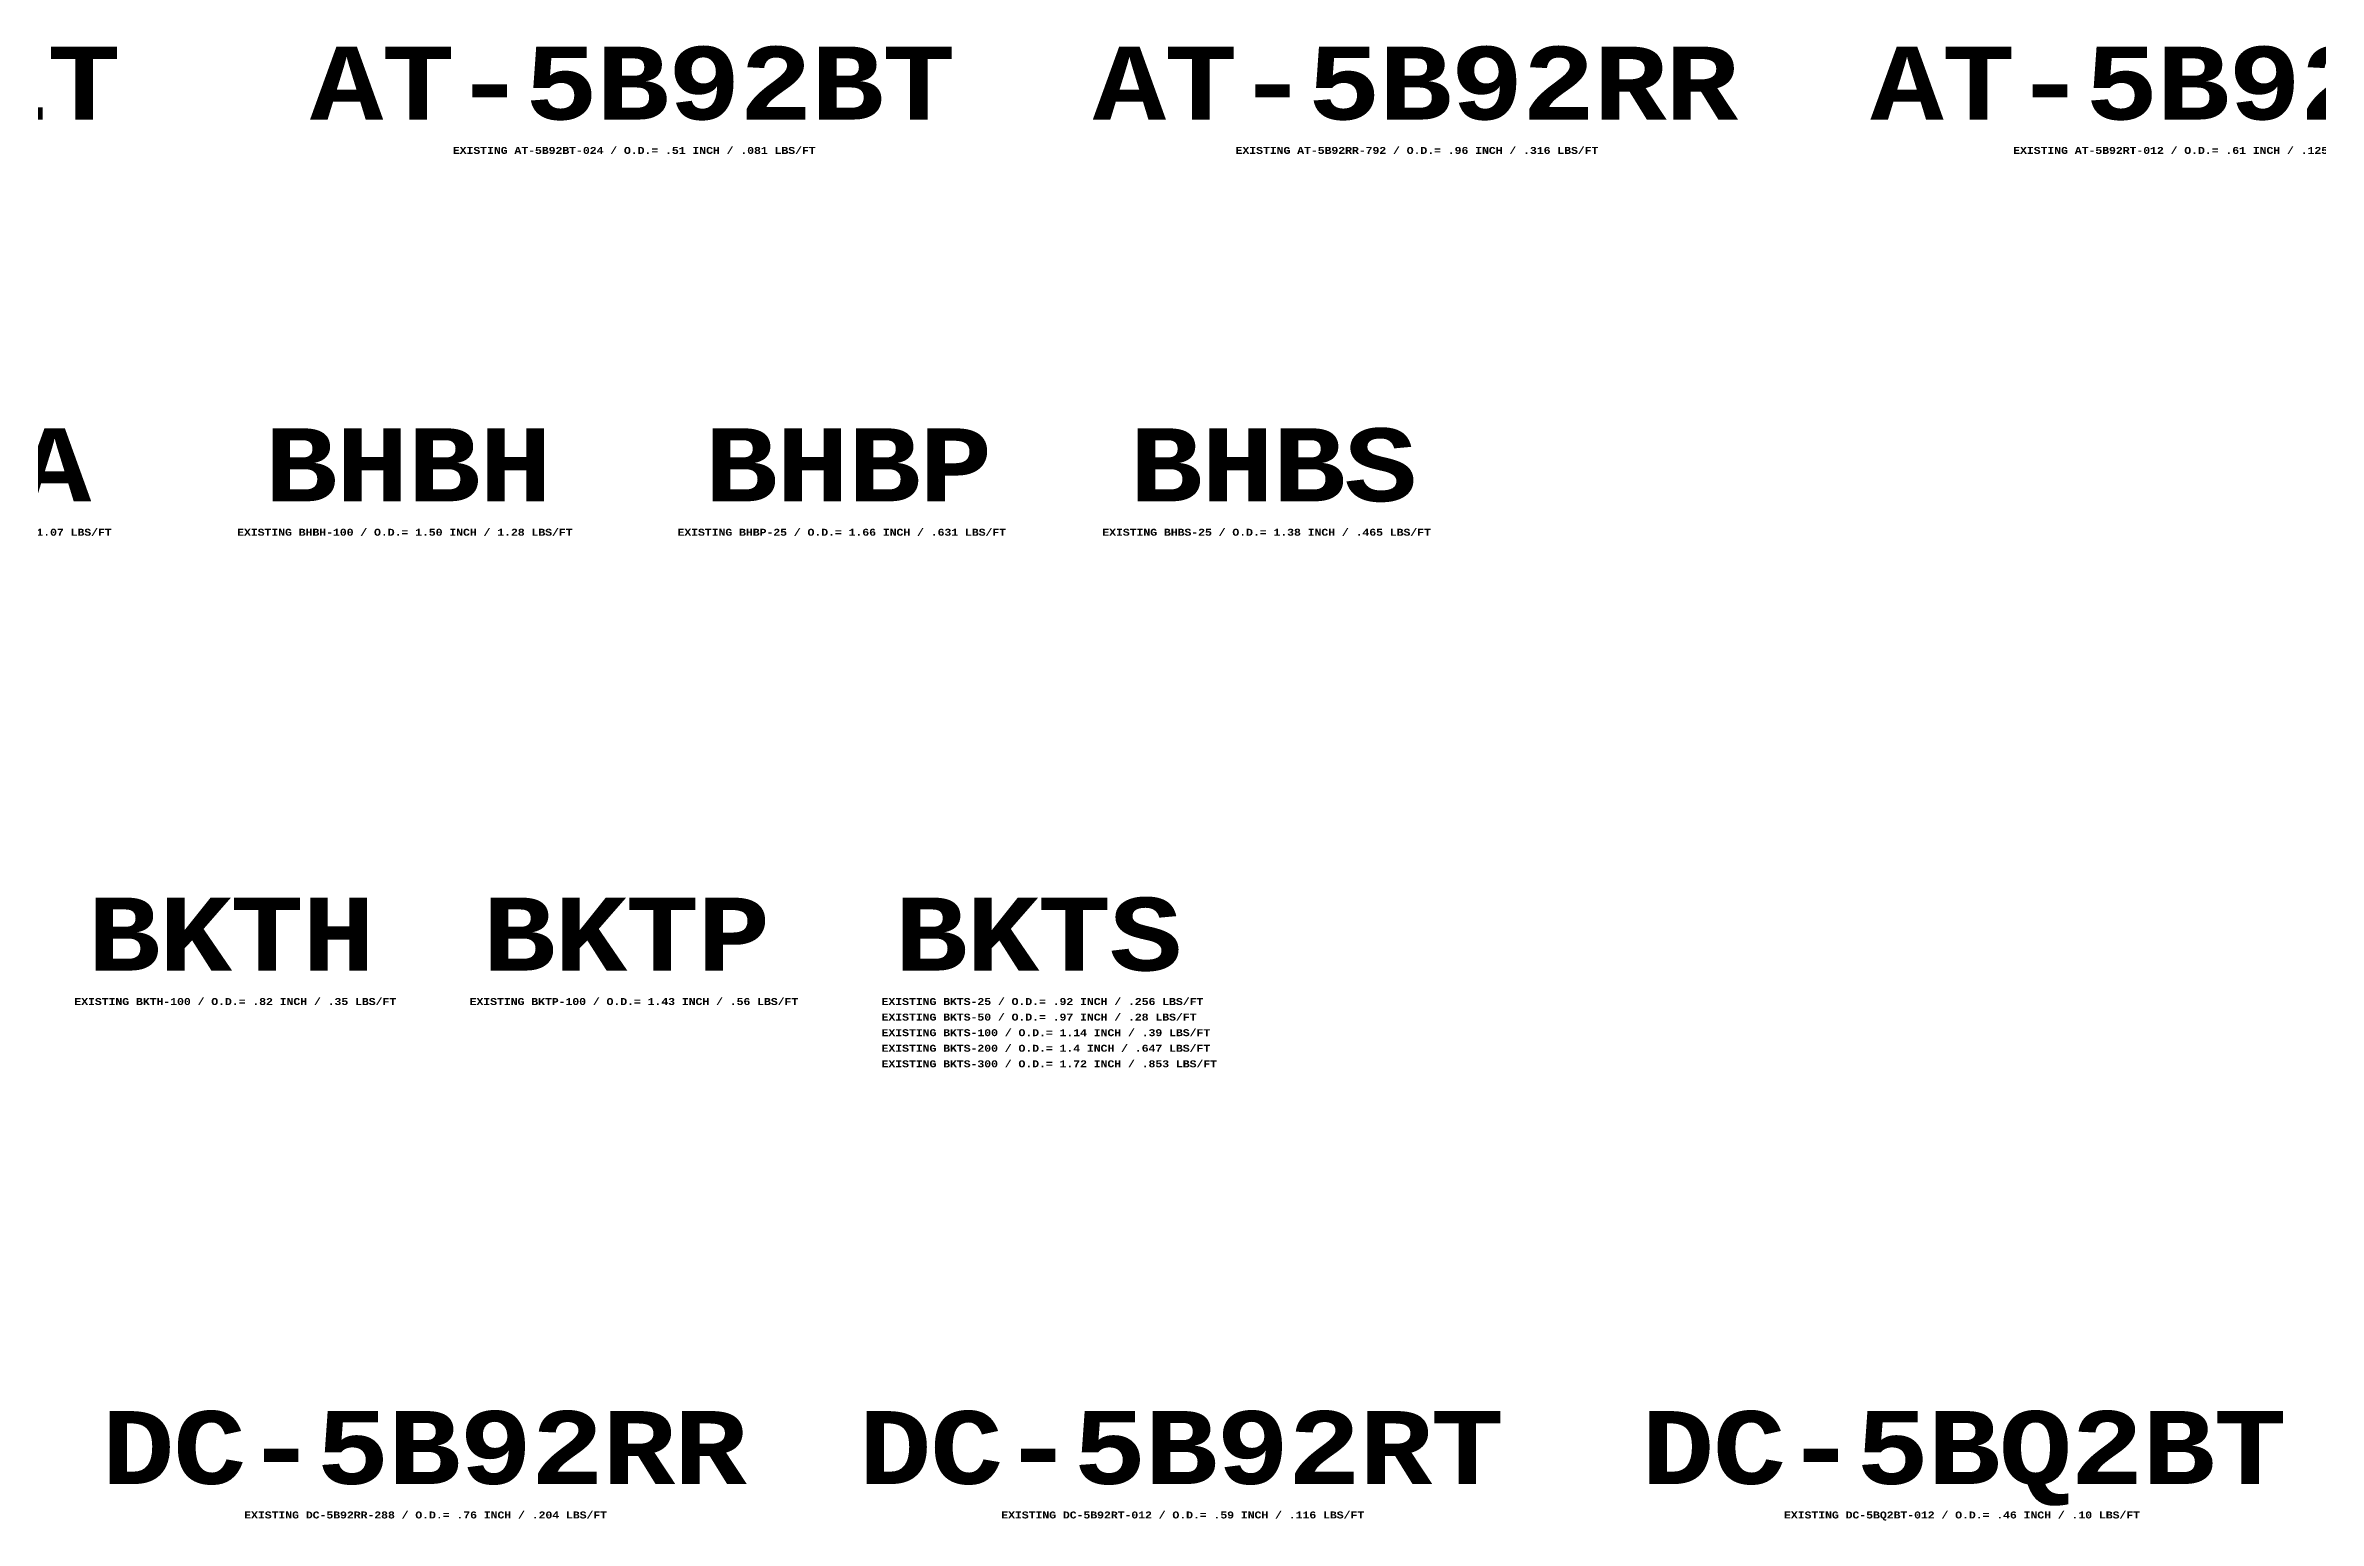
# Model space of a CAD drawing. Header units: feet. Extents: x -16154 to 3860, y -1534289809 to -1534279773.
# Drawn here: x -4297 to -1377, y -1534282130 to -1534280235 of the extents above; entities that cross this region are included whole.
import ezdxf

# ---------------------------------------------------------------- set-up
doc = ezdxf.new("R2010")
doc.units = ezdxf.units.FT
doc.header["$MEASUREMENT"] = 0
doc.layers.add('Level 6', color=7, linetype='Continuous', lineweight=0)
doc.styles.add('TelcoFixed', font='font000.shx', dxfattribs={"height": 9})

msp = doc.modelspace()

# ---------------------------------------------------------------- texts
at = {"layer": 'Level 6', "color": 150, "linetype": 'Continuous', "lineweight": 0, "attachment_point": 1, "line_spacing_factor": 0.9, "style": 'TelcoFixed', "bg_fill": 3, "box_fill_scale": 1, "bg_fill_color": 178, "bg_fill_transparency": 0}
for s, insert, char_height in [('\\fCourier New|b1|i0|c00|p54;\\T0.979;AT-5B1CTLT', (-5121.6, -1534280236.9), 93.67), ('\\fCourier New|b1|i0|c00|p54;\\T0.979;AT-5B92BT', (-3957.2, -1534280236.9), 93.67), ('\\fCourier New|b1|i0|c00|p54;\\T0.979;AT-5B92RR', (-2951.6, -1534280236.9), 93.67), ('\\fCourier New|b1|i0|c00|p54;\\T0.979;AT-5B92RT', (-1952.6, -1534280236.9), 93.67), ('\\fCourier New|b1|i0|c00|p54;\\T0.979;EXISTING AT-5B92BT-024 / O.D.= .51 INCH / .081 LBS/FT', (-3773.9, -1534280365.8), 8.964), ('\\fCourier New|b1|i0|c00|p54;\\T0.979;EXISTING AT-5B92RR-792 / O.D.= .96 INCH / .316 LBS/FT', (-2768.3, -1534280365.8), 8.964), ('\\fCourier New|b1|i0|c00|p54;\\T0.979;EXISTING AT-5B92RT-012 / O.D.= .61 INCH / .125 LBS/FT', (-1769.3, -1534280365.8), 8.964), ('\\fCourier New|b1|i0|c00|p54;\\T0.979;BHBA', (-4608, -1534280727.3), 93.67), ('\\fCourier New|b1|i0|c00|p54;\\T0.979;BHBH', (-4015.9, -1534280727.3), 93.67), ('\\fCourier New|b1|i0|c00|p54;\\T0.979;BHBP', (-3450.3, -1534280727.3), 93.67), ('\\fCourier New|b1|i0|c00|p54;\\T0.979;BHBS', (-2904.4, -1534280727.3), 93.67), ('\\fCourier New|b1|i0|c00|p54;\\T0.979;EXISTING BHBA-100 / O.D.= 1.34 INCH / 1.07 LBS/FT', (-4643.1, -1534280856.3), 8.964), ('\\fCourier New|b1|i0|c00|p54;\\T0.979;EXISTING BHBH-100 / O.D.= 1.50 INCH / 1.28 LBS/FT', (-4051, -1534280856.3), 8.964), ('\\fCourier New|b1|i0|c00|p54;\\T0.979;EXISTING BHBP-25 / O.D.= 1.66 INCH / .631 LBS/FT', (-3485.3, -1534280856.3), 8.964), ('\\fCourier New|b1|i0|c00|p54;\\T0.979;EXISTING BHBS-25 / O.D.= 1.38 INCH / .465 LBS/FT', (-2939.5, -1534280856.3), 8.964), ('\\fCourier New|b1|i0|c00|p54;\\T0.979;BKTH', (-4243.2, -1534281330.2), 93.67), ('\\fCourier New|b1|i0|c00|p54;\\T0.979;BKTP', (-3735.5, -1534281330.2), 93.67), ('\\fCourier New|b1|i0|c00|p54;\\T0.979;BKTS', (-3206.2, -1534281330.2), 93.67), ('\\fCourier New|b1|i0|c00|p54;\\T0.979;EXISTING BKTH-100 / O.D.= .82 INCH / .35 LBS/FT', (-4260.1, -1534281459.2), 8.964), ('\\fCourier New|b1|i0|c00|p54;\\T0.979;EXISTING BKTP-100 / O.D.= 1.43 INCH / .56 LBS/FT', (-3752.3, -1534281459.2), 8.964), ('\\fCourier New|b1|i0|c00|p54;\\T0.979;EXISTING BKTS-25 / O.D.= .92 INCH / .256 LBS/FT', (-3223.1, -1534281459.2), 8.964), ('\\fCourier New|b1|i0|c00|p54;\\T0.979;EXISTING BKTS-100 / O.D.= 1.14 INCH / .39 LBS/FT', (-3223.1, -1534281499.2), 8.964), ('\\fCourier New|b1|i0|c00|p54;\\T0.979;DC-5B92RR', (-4225.1, -1534281989.8), 93.67), ('\\fCourier New|b1|i0|c00|p54;\\T0.979;DC-5B92RT', (-3252.6, -1534281989.8), 93.67), ('\\fCourier New|b1|i0|c00|p54;\\T0.979;DC-5BQ2BT', (-2247, -1534281989.8), 93.67), ('\\fCourier New|b1|i0|c00|p54;\\T0.979;EXISTING DC-5B92RR-288 / O.D.= .76 INCH / .204 LBS/FT', (-4041.9, -1534282118.8), 8.964), ('\\fCourier New|b1|i0|c00|p54;\\T0.979;EXISTING DC-5B92RT-012 / O.D.= .59 INCH / .116 LBS/FT', (-3069.3, -1534282118.8), 8.964)]:
    msp.add_mtext(s, dxfattribs=dict(at, insert=insert, char_height=char_height))

# ---------------------------------------------------------------- next in the draw order: texts
at = {"layer": 'Level 6', "color": 150, "linetype": 'Continuous', "lineweight": 0, "char_height": 8.964, "attachment_point": 1, "line_spacing_factor": 0.9, "style": 'TelcoFixed', "bg_fill": 3, "box_fill_scale": 1, "bg_fill_color": 178, "bg_fill_transparency": 0}
for s, insert in [('\\fCourier New|b1|i0|c00|p54;\\T0.979;EXISTING BKTS-50 / O.D.= .97 INCH / .28 LBS/FT', (-3223.1, -1534281479.2)), ('\\fCourier New|b1|i0|c00|p54;\\T0.979;EXISTING BKTS-200 / O.D.= 1.4 INCH / .647 LBS/FT', (-3223.1, -1534281519.2)), ('\\fCourier New|b1|i0|c00|p54;\\T0.979;EXISTING DC-5BQ2BT-012 / O.D.= .46 INCH / .10 LBS/FT', (-2063.7, -1534282118.8))]:
    msp.add_mtext(s, dxfattribs=dict(at, insert=insert))

# ---------------------------------------------------------------- next in the draw order: texts
at = {"layer": 'Level 6', "color": 150, "linetype": 'Continuous', "lineweight": 0, "insert": (-3223.1, -1534281539.2), "char_height": 8.964, "attachment_point": 1, "line_spacing_factor": 0.9, "style": 'TelcoFixed', "bg_fill": 3, "box_fill_scale": 1, "bg_fill_color": 178, "bg_fill_transparency": 0}
msp.add_mtext('\\fCourier New|b1|i0|c00|p54;\\T0.979;EXISTING BKTS-300 / O.D.= 1.72 INCH / .853 LBS/FT', dxfattribs=at)

doc.saveas('drawing.dxf')
